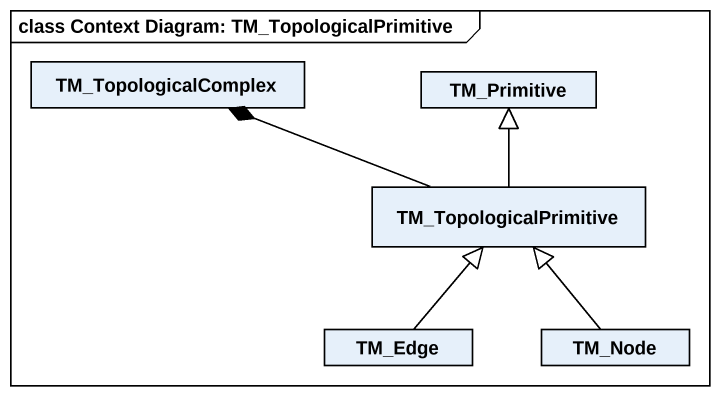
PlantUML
@startuml
mainframe class Context Diagram: TM_TopologicalPrimitive
hide circle
hide empty members
class TM_TopologicalComplex
class TM_Primitive
class TM_TopologicalPrimitive
class TM_Edge
class TM_Node
TM_TopologicalPrimitive -left-* TM_TopologicalComplex
TM_TopologicalPrimitive -up-|> TM_Primitive
TM_Edge -up-|> TM_TopologicalPrimitive
TM_Node -up-|> TM_TopologicalPrimitive
@enduml
